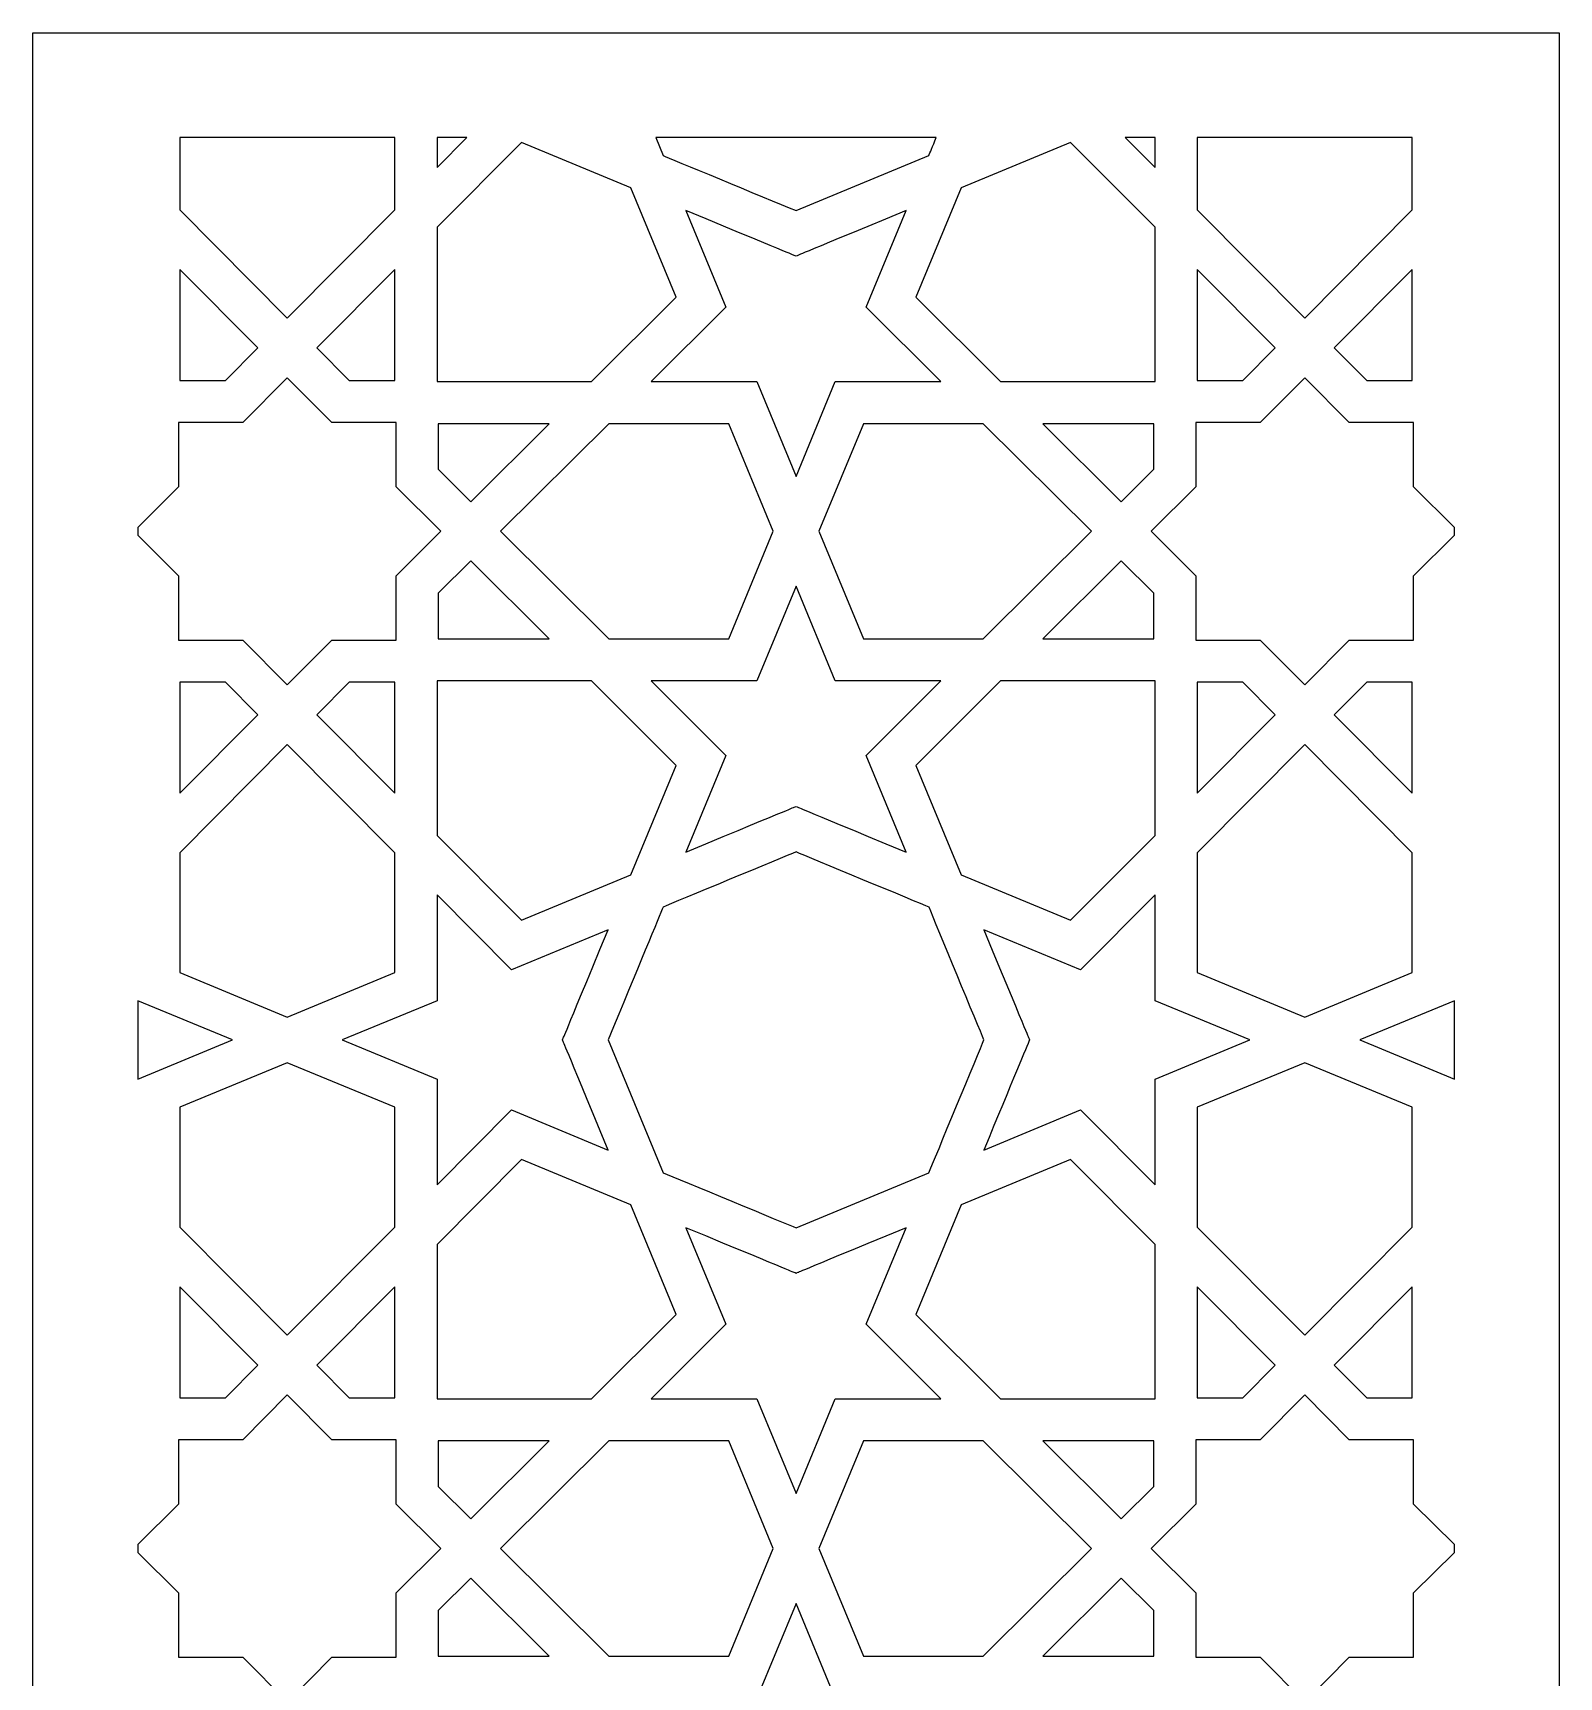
# Model space of a CAD drawing. Header units: millimetres. Extents: x -31 to 31, y -125 to 125.
# Drawn here: x -31.2 to 31.5, y 57.6 to 125.1 of the extents above; entities that cross this region are included whole.
import ezdxf

# ---------------------------------------------------------------- set-up
doc = ezdxf.new("R2010")
doc.units = ezdxf.units.MM
doc.header["$MEASUREMENT"] = 0
doc.layers.add('layer 1', color=7, linetype='Continuous')

msp = doc.modelspace()

# ---------------------------------------------------------------- linework, layer by layer
at = {"layer": 'layer 1', "color": 250}
for points, knots in [([(31.4678, -124.8834), (31.4678, -124.8834), (31.4678, 125.1165), (31.4678, 125.1165), (31.4678, 125.1165), (31.4678, 125.1165), (-31.2209, 125.1165), (-31.2209, 125.1165), (-31.2209, 125.1165), (-31.2209, 125.1165), (-31.2209, -124.8834), (-31.2209, -124.8834), (-31.2209, -124.8834), (-31.2209, -124.8834), (31.4678, -124.8834), (31.4678, -124.8834)], [0, 0, 0, 0, 0.2, 0.2, 0.2, 0.2, 0.4, 0.4, 0.4, 0.4, 0.6, 0.6, 0.6, 0.6, 1, 1, 1, 1]), ([(-16.3495, 117.845), (-16.3495, 117.845), (-20.7698, 113.4022), (-20.7698, 113.4022), (-20.7698, 113.4022), (-20.7698, 113.4022), (-25.1901, 117.845), (-25.1901, 117.845), (-25.1901, 117.845), (-25.1901, 117.845), (-25.1901, 120.8126), (-25.1901, 120.8126), (-25.1901, 120.8126), (-25.1901, 120.8126), (-16.3495, 120.8126), (-16.3495, 120.8126), (-16.3495, 120.8126), (-16.3495, 120.8126), (-16.3495, 117.845), (-16.3495, 117.845)], [0, 0, 0, 0, 0.1666667, 0.1666667, 0.1666667, 0.1666667, 0.3333333, 0.3333333, 0.3333333, 0.3333333, 0.5, 0.5, 0.5, 0.5, 0.6666667, 0.6666667, 0.6666667, 0.6666667, 1, 1, 1, 1]), ([(-14.6219, 119.58), (-14.6219, 119.58), (-14.6219, 120.8126), (-14.6219, 120.8126), (-14.6219, 120.8126), (-14.6219, 120.8126), (-13.3951, 120.8126), (-13.3951, 120.8126), (-13.3951, 120.8126), (-13.3951, 120.8126), (-14.6219, 119.58), (-14.6219, 119.58)], [0, 0, 0, 0, 0.25, 0.25, 0.25, 0.25, 0.5, 0.5, 0.5, 0.5, 1, 1, 1, 1]), ([(-14.6219, 110.7884), (-14.6219, 110.7884), (-14.6219, 117.1317), (-14.6219, 117.1317), (-14.6219, 117.1317), (-14.6219, 117.1317), (-11.1532, 120.6168), (-11.1532, 120.6168), (-11.1532, 120.6168), (-11.1532, 120.6168), (-6.658, 118.7524), (-6.658, 118.7524), (-6.658, 118.7524), (-6.658, 118.7524), (-4.7934, 114.2573), (-4.7934, 114.2573), (-4.7934, 114.2573), (-4.7934, 114.2573), (-8.2786, 110.7884), (-8.2786, 110.7884), (-8.2786, 110.7884), (-8.2786, 110.7884), (-14.6219, 110.7884), (-14.6219, 110.7884)], [0, 0, 0, 0, 0.1428571, 0.1428571, 0.1428571, 0.1428571, 0.2857143, 0.2857143, 0.2857143, 0.2857143, 0.4285714, 0.4285714, 0.4285714, 0.4285714, 0.5714286, 0.5714286, 0.5714286, 0.5714286, 0.7142857, 0.7142857, 0.7142857, 0.7142857, 1, 1, 1, 1]), ([(5.5795, 120.076), (5.5795, 120.076), (0.1242, 117.814), (0.1242, 117.814), (0.1242, 117.814), (-1.2182, 118.3703), (-5.0799, 119.9716), (-5.3335, 120.0767), (-5.3335, 120.0767), (-5.3335, 120.0767), (-5.6385, 120.8126), (-5.6385, 120.8126), (-5.6385, 120.8126), (-5.6385, 120.8126), (5.8861, 120.8126), (5.8861, 120.8126), (5.8861, 120.8126), (5.734, 120.4468), (5.6226, 120.1783), (5.5795, 120.076)], [0, 0, 0, 0, 0.1666667, 0.1666667, 0.1666667, 0.1666667, 0.3333333, 0.3333333, 0.3333333, 0.3333333, 0.5, 0.5, 0.5, 0.5, 0.6666667, 0.6666667, 0.6666667, 0.6666667, 1, 1, 1, 1]), ([(14.8703, 110.7884), (14.8703, 110.7884), (8.5266, 110.7884), (8.5266, 110.7884), (8.5266, 110.7884), (8.5266, 110.7884), (5.0415, 114.2573), (5.0415, 114.2573), (5.0415, 114.2573), (5.0415, 114.2573), (6.9063, 118.7524), (6.9063, 118.7524), (6.9063, 118.7524), (6.9063, 118.7524), (11.4014, 120.6168), (11.4014, 120.6168), (11.4014, 120.6168), (11.4014, 120.6168), (14.8703, 117.1317), (14.8703, 117.1317), (14.8703, 117.1317), (14.8703, 117.1317), (14.8703, 110.7884), (14.8703, 110.7884)], [0, 0, 0, 0, 0.1428571, 0.1428571, 0.1428571, 0.1428571, 0.2857143, 0.2857143, 0.2857143, 0.2857143, 0.4285714, 0.4285714, 0.4285714, 0.4285714, 0.5714286, 0.5714286, 0.5714286, 0.5714286, 0.7142857, 0.7142857, 0.7142857, 0.7142857, 1, 1, 1, 1]), ([(13.6433, 120.8126), (13.6433, 120.8126), (14.8703, 120.8126), (14.8703, 120.8126), (14.8703, 120.8126), (14.8703, 120.8126), (14.8703, 119.58), (14.8703, 119.58), (14.8703, 119.58), (14.8703, 119.58), (13.6433, 120.8126), (13.6433, 120.8126)], [0, 0, 0, 0, 0.25, 0.25, 0.25, 0.25, 0.5, 0.5, 0.5, 0.5, 1, 1, 1, 1]), ([(16.5975, 117.845), (16.5975, 117.845), (16.5975, 120.8126), (16.5975, 120.8126), (16.5975, 120.8126), (16.5975, 120.8126), (25.4384, 120.8126), (25.4384, 120.8126), (25.4384, 120.8126), (25.4384, 120.8126), (25.4384, 117.845), (25.4384, 117.845), (25.4384, 117.845), (25.4384, 117.845), (21.0181, 113.4022), (21.0181, 113.4022), (21.0181, 113.4022), (21.0181, 113.4022), (16.5975, 117.845), (16.5975, 117.845)], [0, 0, 0, 0, 0.1666667, 0.1666667, 0.1666667, 0.1666667, 0.3333333, 0.3333333, 0.3333333, 0.3333333, 0.5, 0.5, 0.5, 0.5, 0.6666667, 0.6666667, 0.6666667, 0.6666667, 1, 1, 1, 1]), ([(0.1242, 115.9432), (0.3868, 116.0533), (-0.2097, 115.8056), (4.6496, 117.82), (4.6496, 117.82), (4.6496, 117.82), (3.0031, 113.8498), (3.0031, 113.8498), (3.0031, 113.8498), (3.0031, 113.8498), (6.0787, 110.7884), (6.0787, 110.7884), (6.0787, 110.7884), (6.0787, 110.7884), (1.7349, 110.7884), (1.7349, 110.7884), (1.7349, 110.7884), (1.7349, 110.7884), (0.1242, 106.8987), (0.1242, 106.8987), (0.1242, 106.8987), (0.1242, 106.8987), (-1.4867, 110.7884), (-1.4867, 110.7884), (-1.4867, 110.7884), (-1.4867, 110.7884), (-5.8305, 110.7884), (-5.8305, 110.7884), (-5.8305, 110.7884), (-5.8305, 110.7884), (-2.755, 113.8498), (-2.755, 113.8498), (-2.755, 113.8498), (-2.755, 113.8498), (-4.4015, 117.8196), (-4.4015, 117.8196), (-4.4015, 117.8196), (0.3671, 115.8434), (-0.1291, 116.0494), (0.1242, 115.9432)], [0, 0, 0, 0, 0.0909091, 0.0909091, 0.0909091, 0.0909091, 0.1818182, 0.1818182, 0.1818182, 0.1818182, 0.2727273, 0.2727273, 0.2727273, 0.2727273, 0.3636364, 0.3636364, 0.3636364, 0.3636364, 0.4545455, 0.4545455, 0.4545455, 0.4545455, 0.5454545, 0.5454545, 0.5454545, 0.5454545, 0.6363636, 0.6363636, 0.6363636, 0.6363636, 0.7272727, 0.7272727, 0.7272727, 0.7272727, 0.8181818, 0.8181818, 0.8181818, 0.8181818, 1, 1, 1, 1]), ([(-25.1901, 110.8346), (-25.1901, 110.8346), (-25.1901, 115.395), (-25.1901, 115.395), (-25.1901, 115.395), (-25.1901, 115.395), (-21.9863, 112.1759), (-21.9863, 112.1759), (-21.9863, 112.1759), (-21.9863, 112.1759), (-23.316, 110.8346), (-23.316, 110.8346), (-23.316, 110.8346), (-23.316, 110.8346), (-25.1901, 110.8346), (-25.1901, 110.8346)], [0, 0, 0, 0, 0.2, 0.2, 0.2, 0.2, 0.4, 0.4, 0.4, 0.4, 0.6, 0.6, 0.6, 0.6, 1, 1, 1, 1]), ([(-16.3495, 115.395), (-16.3495, 115.395), (-16.3495, 110.8346), (-16.3495, 110.8346), (-16.3495, 110.8346), (-16.3495, 110.8346), (-18.2236, 110.8346), (-18.2236, 110.8346), (-18.2236, 110.8346), (-18.2236, 110.8346), (-19.5531, 112.1759), (-19.5531, 112.1759), (-19.5531, 112.1759), (-19.5531, 112.1759), (-16.3495, 115.395), (-16.3495, 115.395)], [0, 0, 0, 0, 0.2, 0.2, 0.2, 0.2, 0.4, 0.4, 0.4, 0.4, 0.6, 0.6, 0.6, 0.6, 1, 1, 1, 1]), ([(16.5975, 110.8346), (16.5975, 110.8346), (16.5975, 115.395), (16.5975, 115.395), (16.5975, 115.395), (16.5975, 115.395), (19.8014, 112.1759), (19.8014, 112.1759), (19.8014, 112.1759), (19.8014, 112.1759), (18.4718, 110.8346), (18.4718, 110.8346), (18.4718, 110.8346), (18.4718, 110.8346), (16.5975, 110.8346), (16.5975, 110.8346)], [0, 0, 0, 0, 0.2, 0.2, 0.2, 0.2, 0.4, 0.4, 0.4, 0.4, 0.6, 0.6, 0.6, 0.6, 1, 1, 1, 1]), ([(25.4384, 115.395), (25.4384, 115.395), (25.4384, 110.8346), (25.4384, 110.8346), (25.4384, 110.8346), (25.4384, 110.8346), (23.5641, 110.8346), (23.5641, 110.8346), (23.5641, 110.8346), (23.5641, 110.8346), (22.2345, 112.1759), (22.2345, 112.1759), (22.2345, 112.1759), (22.2345, 112.1759), (25.4384, 115.395), (25.4384, 115.395)], [0, 0, 0, 0, 0.2, 0.2, 0.2, 0.2, 0.4, 0.4, 0.4, 0.4, 0.6, 0.6, 0.6, 0.6, 1, 1, 1, 1]), ([(-20.7698, 110.9514), (-20.7698, 110.9514), (-18.944, 109.1074), (-18.944, 109.1074), (-18.944, 109.1074), (-18.944, 109.1074), (-16.3032, 109.1074), (-16.3032, 109.1074), (-16.3032, 109.1074), (-16.3032, 109.1074), (-16.3032, 106.4666), (-16.3032, 106.4666), (-16.3032, 106.4666), (-16.3032, 106.4666), (-14.4588, 104.6406), (-14.4588, 104.6406), (-14.4588, 104.6406), (-14.4588, 104.6406), (-16.3032, 102.815), (-16.3032, 102.815), (-16.3032, 102.815), (-16.3032, 102.815), (-16.3032, 100.1741), (-16.3032, 100.1741), (-16.3032, 100.1741), (-16.3032, 100.1741), (-18.944, 100.1741), (-18.944, 100.1741), (-18.944, 100.1741), (-18.944, 100.1741), (-20.7698, 98.3297), (-20.7698, 98.3297), (-20.7698, 98.3297), (-20.7698, 98.3297), (-22.5956, 100.1741), (-22.5956, 100.1741), (-22.5956, 100.1741), (-22.5956, 100.1741), (-25.2364, 100.1741), (-25.2364, 100.1741), (-25.2364, 100.1741), (-25.2364, 100.1741), (-25.2364, 102.815), (-25.2364, 102.815), (-25.2364, 102.815), (-25.2364, 102.815), (-26.9168, 104.4783), (-26.9168, 104.4783), (-26.9168, 104.4783), (-26.9168, 104.4783), (-26.9168, 104.8029), (-26.9168, 104.8029), (-26.9168, 104.8029), (-26.9168, 104.8029), (-25.2364, 106.4666), (-25.2364, 106.4666), (-25.2364, 106.4666), (-25.2364, 106.4666), (-25.2364, 109.1074), (-25.2364, 109.1074), (-25.2364, 109.1074), (-25.2364, 109.1074), (-22.5956, 109.1074), (-22.5956, 109.1074), (-22.5956, 109.1074), (-22.5956, 109.1074), (-20.7698, 110.9514), (-20.7698, 110.9514)], [0, 0, 0, 0, 0.0555556, 0.0555556, 0.0555556, 0.0555556, 0.1111111, 0.1111111, 0.1111111, 0.1111111, 0.1666667, 0.1666667, 0.1666667, 0.1666667, 0.2222222, 0.2222222, 0.2222222, 0.2222222, 0.2777778, 0.2777778, 0.2777778, 0.2777778, 0.3333333, 0.3333333, 0.3333333, 0.3333333, 0.3888889, 0.3888889, 0.3888889, 0.3888889, 0.4444444, 0.4444444, 0.4444444, 0.4444444, 0.5, 0.5, 0.5, 0.5, 0.5555556, 0.5555556, 0.5555556, 0.5555556, 0.6111111, 0.6111111, 0.6111111, 0.6111111, 0.6666667, 0.6666667, 0.6666667, 0.6666667, 0.7222222, 0.7222222, 0.7222222, 0.7222222, 0.7777778, 0.7777778, 0.7777778, 0.7777778, 0.8333333, 0.8333333, 0.8333333, 0.8333333, 0.8888889, 0.8888889, 0.8888889, 0.8888889, 1, 1, 1, 1]), ([(21.0181, 110.9514), (21.0181, 110.9514), (22.8438, 109.1074), (22.8438, 109.1074), (22.8438, 109.1074), (22.8438, 109.1074), (25.4847, 109.1074), (25.4847, 109.1074), (25.4847, 109.1074), (25.4847, 109.1074), (25.4847, 106.4666), (25.4847, 106.4666), (25.4847, 106.4666), (25.4847, 106.4666), (27.1649, 104.8029), (27.1649, 104.8029), (27.1649, 104.8029), (27.1649, 104.8029), (27.1649, 104.4783), (27.1649, 104.4783), (27.1649, 104.4783), (27.1649, 104.4783), (25.4847, 102.815), (25.4847, 102.815), (25.4847, 102.815), (25.4847, 102.815), (25.4847, 100.1741), (25.4847, 100.1741), (25.4847, 100.1741), (25.4847, 100.1741), (22.8438, 100.1741), (22.8438, 100.1741), (22.8438, 100.1741), (22.8438, 100.1741), (21.0181, 98.3297), (21.0181, 98.3297), (21.0181, 98.3297), (21.0181, 98.3297), (19.1922, 100.1741), (19.1922, 100.1741), (19.1922, 100.1741), (19.1922, 100.1741), (16.5513, 100.1741), (16.5513, 100.1741), (16.5513, 100.1741), (16.5513, 100.1741), (16.5513, 102.815), (16.5513, 102.815), (16.5513, 102.815), (16.5513, 102.815), (14.7069, 104.6406), (14.7069, 104.6406), (14.7069, 104.6406), (14.7069, 104.6406), (16.5513, 106.4666), (16.5513, 106.4666), (16.5513, 106.4666), (16.5513, 106.4666), (16.5513, 109.1074), (16.5513, 109.1074), (16.5513, 109.1074), (16.5513, 109.1074), (19.1922, 109.1074), (19.1922, 109.1074), (19.1922, 109.1074), (19.1922, 109.1074), (21.0181, 110.9514), (21.0181, 110.9514)], [0, 0, 0, 0, 0.0555556, 0.0555556, 0.0555556, 0.0555556, 0.1111111, 0.1111111, 0.1111111, 0.1111111, 0.1666667, 0.1666667, 0.1666667, 0.1666667, 0.2222222, 0.2222222, 0.2222222, 0.2222222, 0.2777778, 0.2777778, 0.2777778, 0.2777778, 0.3333333, 0.3333333, 0.3333333, 0.3333333, 0.3888889, 0.3888889, 0.3888889, 0.3888889, 0.4444444, 0.4444444, 0.4444444, 0.4444444, 0.5, 0.5, 0.5, 0.5, 0.5555556, 0.5555556, 0.5555556, 0.5555556, 0.6111111, 0.6111111, 0.6111111, 0.6111111, 0.6666667, 0.6666667, 0.6666667, 0.6666667, 0.7222222, 0.7222222, 0.7222222, 0.7222222, 0.7777778, 0.7777778, 0.7777778, 0.7777778, 0.8333333, 0.8333333, 0.8333333, 0.8333333, 0.8888889, 0.8888889, 0.8888889, 0.8888889, 1, 1, 1, 1]), ([(-10.0156, 109.0609), (-10.0156, 109.0609), (-13.2345, 105.8573), (-13.2345, 105.8573), (-13.2345, 105.8573), (-13.2345, 105.8573), (-14.5757, 107.1869), (-14.5757, 107.1869), (-14.5757, 107.1869), (-14.5757, 107.1869), (-14.5757, 109.0609), (-14.5757, 109.0609), (-14.5757, 109.0609), (-14.5757, 109.0609), (-10.0156, 109.0609), (-10.0156, 109.0609)], [0, 0, 0, 0, 0.2, 0.2, 0.2, 0.2, 0.4, 0.4, 0.4, 0.4, 0.6, 0.6, 0.6, 0.6, 1, 1, 1, 1]), ([(-2.6414, 100.2203), (-2.6414, 100.2203), (-7.5653, 100.2203), (-7.5653, 100.2203), (-7.5653, 100.2203), (-7.5653, 100.2203), (-12.0083, 104.6406), (-12.0083, 104.6406), (-12.0083, 104.6406), (-12.0083, 104.6406), (-7.5653, 109.0609), (-7.5653, 109.0609), (-7.5653, 109.0609), (-7.5653, 109.0609), (-2.6414, 109.0609), (-2.6414, 109.0609), (-2.6414, 109.0609), (-2.6414, 109.0609), (-0.8111, 104.6406), (-0.8111, 104.6406), (-0.8111, 104.6406), (-0.8111, 104.6406), (-2.6414, 100.2203), (-2.6414, 100.2203)], [0, 0, 0, 0, 0.1428571, 0.1428571, 0.1428571, 0.1428571, 0.2857143, 0.2857143, 0.2857143, 0.2857143, 0.4285714, 0.4285714, 0.4285714, 0.4285714, 0.5714286, 0.5714286, 0.5714286, 0.5714286, 0.7142857, 0.7142857, 0.7142857, 0.7142857, 1, 1, 1, 1]), ([(7.8137, 100.2203), (7.8137, 100.2203), (2.8896, 100.2203), (2.8896, 100.2203), (2.8896, 100.2203), (2.8896, 100.2203), (1.0591, 104.6406), (1.0591, 104.6406), (1.0591, 104.6406), (1.0591, 104.6406), (2.8896, 109.0609), (2.8896, 109.0609), (2.8896, 109.0609), (2.8896, 109.0609), (7.8137, 109.0609), (7.8137, 109.0609), (7.8137, 109.0609), (7.8137, 109.0609), (12.2565, 104.6406), (12.2565, 104.6406), (12.2565, 104.6406), (12.2565, 104.6406), (7.8137, 100.2203), (7.8137, 100.2203)], [0, 0, 0, 0, 0.1428571, 0.1428571, 0.1428571, 0.1428571, 0.2857143, 0.2857143, 0.2857143, 0.2857143, 0.4285714, 0.4285714, 0.4285714, 0.4285714, 0.5714286, 0.5714286, 0.5714286, 0.5714286, 0.7142857, 0.7142857, 0.7142857, 0.7142857, 1, 1, 1, 1]), ([(14.8237, 109.0609), (14.8237, 109.0609), (14.8237, 107.1869), (14.8237, 107.1869), (14.8237, 107.1869), (14.8237, 107.1869), (13.4828, 105.8573), (13.4828, 105.8573), (13.4828, 105.8573), (13.4828, 105.8573), (10.2637, 109.0609), (10.2637, 109.0609), (10.2637, 109.0609), (10.2637, 109.0609), (14.8237, 109.0609), (14.8237, 109.0609)], [0, 0, 0, 0, 0.2, 0.2, 0.2, 0.2, 0.4, 0.4, 0.4, 0.4, 0.6, 0.6, 0.6, 0.6, 1, 1, 1, 1]), ([(-14.5757, 100.2203), (-14.5757, 100.2203), (-14.5757, 102.0942), (-14.5757, 102.0942), (-14.5757, 102.0942), (-14.5757, 102.0942), (-13.2345, 103.4238), (-13.2345, 103.4238), (-13.2345, 103.4238), (-13.2345, 103.4238), (-10.0156, 100.2203), (-10.0156, 100.2203), (-10.0156, 100.2203), (-10.0156, 100.2203), (-14.5757, 100.2203), (-14.5757, 100.2203)], [0, 0, 0, 0, 0.2, 0.2, 0.2, 0.2, 0.4, 0.4, 0.4, 0.4, 0.6, 0.6, 0.6, 0.6, 1, 1, 1, 1]), ([(10.2637, 100.2203), (10.2637, 100.2203), (13.4828, 103.4238), (13.4828, 103.4238), (13.4828, 103.4238), (13.4828, 103.4238), (14.8237, 102.0942), (14.8237, 102.0942), (14.8237, 102.0942), (14.8237, 102.0942), (14.8237, 100.2203), (14.8237, 100.2203), (14.8237, 100.2203), (14.8237, 100.2203), (10.2637, 100.2203), (10.2637, 100.2203)], [0, 0, 0, 0, 0.2, 0.2, 0.2, 0.2, 0.4, 0.4, 0.4, 0.4, 0.6, 0.6, 0.6, 0.6, 1, 1, 1, 1]), ([(0.1242, 93.3379), (-0.1291, 93.2317), (0.3077, 93.4134), (-4.4015, 91.4615), (-4.4015, 91.4615), (-4.4015, 91.4615), (-2.755, 95.4313), (-2.755, 95.4313), (-2.755, 95.4313), (-2.755, 95.4313), (-5.8305, 98.4931), (-5.8305, 98.4931), (-5.8305, 98.4931), (-5.8305, 98.4931), (-1.4867, 98.4931), (-1.4867, 98.4931), (-1.4867, 98.4931), (-1.4867, 98.4931), (0.1242, 102.3828), (0.1242, 102.3828), (0.1242, 102.3828), (0.1242, 102.3828), (1.7349, 98.4931), (1.7349, 98.4931), (1.7349, 98.4931), (1.7349, 98.4931), (6.0787, 98.4931), (6.0787, 98.4931), (6.0787, 98.4931), (6.0787, 98.4931), (3.0031, 95.4313), (3.0031, 95.4313), (3.0031, 95.4313), (3.0031, 95.4313), (4.6496, 91.4615), (4.6496, 91.4615), (4.6496, 91.4615), (-0.1307, 93.4427), (0.3927, 93.2254), (0.1242, 93.3379)], [0, 0, 0, 0, 0.0909091, 0.0909091, 0.0909091, 0.0909091, 0.1818182, 0.1818182, 0.1818182, 0.1818182, 0.2727273, 0.2727273, 0.2727273, 0.2727273, 0.3636364, 0.3636364, 0.3636364, 0.3636364, 0.4545455, 0.4545455, 0.4545455, 0.4545455, 0.5454545, 0.5454545, 0.5454545, 0.5454545, 0.6363636, 0.6363636, 0.6363636, 0.6363636, 0.7272727, 0.7272727, 0.7272727, 0.7272727, 0.8181818, 0.8181818, 0.8181818, 0.8181818, 1, 1, 1, 1]), ([(-25.1901, 93.8865), (-25.1901, 93.8865), (-25.1901, 98.4465), (-25.1901, 98.4465), (-25.1901, 98.4465), (-25.1901, 98.4465), (-23.316, 98.4465), (-23.316, 98.4465), (-23.316, 98.4465), (-23.316, 98.4465), (-21.9863, 97.1052), (-21.9863, 97.1052), (-21.9863, 97.1052), (-21.9863, 97.1052), (-25.1901, 93.8865), (-25.1901, 93.8865)], [0, 0, 0, 0, 0.2, 0.2, 0.2, 0.2, 0.4, 0.4, 0.4, 0.4, 0.6, 0.6, 0.6, 0.6, 1, 1, 1, 1]), ([(-16.3495, 98.4465), (-16.3495, 98.4465), (-16.3495, 93.8865), (-16.3495, 93.8865), (-16.3495, 93.8865), (-16.3495, 93.8865), (-19.5531, 97.1052), (-19.5531, 97.1052), (-19.5531, 97.1052), (-19.5531, 97.1052), (-18.2235, 98.4465), (-18.2235, 98.4465), (-18.2235, 98.4465), (-18.2235, 98.4465), (-16.3495, 98.4465), (-16.3495, 98.4465)], [0, 0, 0, 0, 0.2, 0.2, 0.2, 0.2, 0.4, 0.4, 0.4, 0.4, 0.6, 0.6, 0.6, 0.6, 1, 1, 1, 1]), ([(-6.6594, 90.5281), (-6.6594, 90.5281), (-11.1532, 88.6643), (-11.1532, 88.6643), (-11.1532, 88.6643), (-11.1532, 88.6643), (-14.6219, 92.1494), (-14.6219, 92.1494), (-14.6219, 92.1494), (-14.6219, 92.1494), (-14.6219, 98.4931), (-14.6219, 98.4931), (-14.6219, 98.4931), (-14.6219, 98.4931), (-8.2786, 98.4931), (-8.2786, 98.4931), (-8.2786, 98.4931), (-8.2786, 98.4931), (-4.7934, 95.0242), (-4.7934, 95.0242), (-4.7934, 95.0242), (-4.7934, 95.0242), (-6.6594, 90.5281), (-6.6594, 90.5281)], [0, 0, 0, 0, 0.1428571, 0.1428571, 0.1428571, 0.1428571, 0.2857143, 0.2857143, 0.2857143, 0.2857143, 0.4285714, 0.4285714, 0.4285714, 0.4285714, 0.5714286, 0.5714286, 0.5714286, 0.5714286, 0.7142857, 0.7142857, 0.7142857, 0.7142857, 1, 1, 1, 1]), ([(14.8703, 92.1494), (14.8703, 92.1494), (11.4014, 88.6643), (11.4014, 88.6643), (11.4014, 88.6643), (11.4014, 88.6643), (6.9053, 90.5288), (6.9053, 90.5288), (6.9053, 90.5288), (6.9053, 90.5288), (5.0415, 95.0242), (5.0415, 95.0242), (5.0415, 95.0242), (5.0415, 95.0242), (8.5266, 98.4931), (8.5266, 98.4931), (8.5266, 98.4931), (8.5266, 98.4931), (14.8703, 98.4931), (14.8703, 98.4931), (14.8703, 98.4931), (14.8703, 98.4931), (14.8703, 92.1494), (14.8703, 92.1494)], [0, 0, 0, 0, 0.1428571, 0.1428571, 0.1428571, 0.1428571, 0.2857143, 0.2857143, 0.2857143, 0.2857143, 0.4285714, 0.4285714, 0.4285714, 0.4285714, 0.5714286, 0.5714286, 0.5714286, 0.5714286, 0.7142857, 0.7142857, 0.7142857, 0.7142857, 1, 1, 1, 1]), ([(16.5975, 93.8865), (16.5975, 93.8865), (16.5975, 98.4465), (16.5975, 98.4465), (16.5975, 98.4465), (16.5975, 98.4465), (18.4718, 98.4465), (18.4718, 98.4465), (18.4718, 98.4465), (18.4718, 98.4465), (19.8014, 97.1052), (19.8014, 97.1052), (19.8014, 97.1052), (19.8014, 97.1052), (16.5975, 93.8865), (16.5975, 93.8865)], [0, 0, 0, 0, 0.2, 0.2, 0.2, 0.2, 0.4, 0.4, 0.4, 0.4, 0.6, 0.6, 0.6, 0.6, 1, 1, 1, 1]), ([(25.4384, 98.4465), (25.4384, 98.4465), (25.4384, 93.8865), (25.4384, 93.8865), (25.4384, 93.8865), (25.4384, 93.8865), (22.2345, 97.1052), (22.2345, 97.1052), (22.2345, 97.1052), (22.2345, 97.1052), (23.5641, 98.4465), (23.5641, 98.4465), (23.5641, 98.4465), (23.5641, 98.4465), (25.4384, 98.4465), (25.4384, 98.4465)], [0, 0, 0, 0, 0.2, 0.2, 0.2, 0.2, 0.4, 0.4, 0.4, 0.4, 0.6, 0.6, 0.6, 0.6, 1, 1, 1, 1]), ([(-25.1901, 91.4361), (-25.1901, 91.4361), (-20.7698, 95.8793), (-20.7698, 95.8793), (-20.7698, 95.8793), (-20.7698, 95.8793), (-16.3495, 91.4361), (-16.3495, 91.4361), (-16.3495, 91.4361), (-16.3495, 91.4361), (-16.3495, 86.5124), (-16.3495, 86.5124), (-16.3495, 86.5124), (-16.3495, 86.5124), (-20.7698, 84.6818), (-20.7698, 84.6818), (-20.7698, 84.6818), (-20.7698, 84.6818), (-25.1901, 86.5124), (-25.1901, 86.5124), (-25.1901, 86.5124), (-25.1901, 86.5124), (-25.1901, 91.4361), (-25.1901, 91.4361)], [0, 0, 0, 0, 0.1428571, 0.1428571, 0.1428571, 0.1428571, 0.2857143, 0.2857143, 0.2857143, 0.2857143, 0.4285714, 0.4285714, 0.4285714, 0.4285714, 0.5714286, 0.5714286, 0.5714286, 0.5714286, 0.7142857, 0.7142857, 0.7142857, 0.7142857, 1, 1, 1, 1]), ([(25.4384, 91.4361), (25.4384, 91.4361), (25.4384, 86.5124), (25.4384, 86.5124), (25.4384, 86.5124), (25.4384, 86.5124), (21.0181, 84.6818), (21.0181, 84.6818), (21.0181, 84.6818), (21.0181, 84.6818), (16.5975, 86.5124), (16.5975, 86.5124), (16.5975, 86.5124), (16.5975, 86.5124), (16.5975, 91.4361), (16.5975, 91.4361), (16.5975, 91.4361), (16.5975, 91.4361), (21.0181, 95.8793), (21.0181, 95.8793), (21.0181, 95.8793), (21.0181, 95.8793), (25.4384, 91.4361), (25.4384, 91.4361)], [0, 0, 0, 0, 0.1428571, 0.1428571, 0.1428571, 0.1428571, 0.2857143, 0.2857143, 0.2857143, 0.2857143, 0.4285714, 0.4285714, 0.4285714, 0.4285714, 0.5714286, 0.5714286, 0.5714286, 0.5714286, 0.7142857, 0.7142857, 0.7142857, 0.7142857, 1, 1, 1, 1]), ([(0.1242, 91.4675), (0.642, 91.2527), (5.1202, 89.3967), (5.5894, 89.2009), (5.5894, 89.2009), (5.8656, 88.4943), (7.6288, 84.2613), (7.8444, 83.7463), (7.8444, 83.7463), (7.6468, 83.27), (5.7965, 78.8049), (5.5795, 78.2881), (5.5795, 78.2881), (5.5795, 78.2881), (0.1242, 76.0261), (0.1242, 76.0261), (0.1242, 76.0261), (-0.2818, 76.1947), (-4.6961, 78.0246), (-5.3336, 78.2895), (-5.3336, 78.2895), (-5.3336, 78.2895), (-7.5965, 83.7466), (-7.5965, 83.7466), (-7.5965, 83.7466), (-6.3908, 86.6556), (-5.4766, 88.8541), (-5.3391, 89.202), (-5.3391, 89.202), (-4.8583, 89.4023), (-0.3932, 91.253), (0.1242, 91.4675)], [0, 0, 0, 0, 0.1111111, 0.1111111, 0.1111111, 0.1111111, 0.2222222, 0.2222222, 0.2222222, 0.2222222, 0.3333333, 0.3333333, 0.3333333, 0.3333333, 0.4444444, 0.4444444, 0.4444444, 0.4444444, 0.5555556, 0.5555556, 0.5555556, 0.5555556, 0.6666667, 0.6666667, 0.6666667, 0.6666667, 0.7777778, 0.7777778, 0.7777778, 0.7777778, 1, 1, 1, 1]), ([(-9.467, 83.7466), (-9.3781, 83.5349), (-9.464, 83.741), (-7.5905, 79.2212), (-7.5905, 79.2212), (-7.5905, 79.2212), (-11.5605, 80.8676), (-11.5605, 80.8676), (-11.5605, 80.8676), (-11.5605, 80.8676), (-14.6219, 77.7921), (-14.6219, 77.7921), (-14.6219, 77.7921), (-14.6219, 77.7921), (-14.6219, 82.1358), (-14.6219, 82.1358), (-14.6219, 82.1358), (-14.6219, 82.1358), (-18.5119, 83.7466), (-18.5119, 83.7466), (-18.5119, 83.7466), (-18.5119, 83.7466), (-14.6219, 85.3574), (-14.6219, 85.3574), (-14.6219, 85.3574), (-14.6219, 85.3574), (-14.6219, 89.7011), (-14.6219, 89.7011), (-14.6219, 89.7011), (-14.6219, 89.7011), (-11.5605, 86.6256), (-11.5605, 86.6256), (-11.5605, 86.6256), (-11.5605, 86.6256), (-7.5905, 88.2724), (-7.5905, 88.2724), (-7.5905, 88.2724), (-9.5173, 83.6235), (-9.3614, 83.9981), (-9.467, 83.7466)], [0, 0, 0, 0, 0.0909091, 0.0909091, 0.0909091, 0.0909091, 0.1818182, 0.1818182, 0.1818182, 0.1818182, 0.2727273, 0.2727273, 0.2727273, 0.2727273, 0.3636364, 0.3636364, 0.3636364, 0.3636364, 0.4545455, 0.4545455, 0.4545455, 0.4545455, 0.5454545, 0.5454545, 0.5454545, 0.5454545, 0.6363636, 0.6363636, 0.6363636, 0.6363636, 0.7272727, 0.7272727, 0.7272727, 0.7272727, 0.8181818, 0.8181818, 0.8181818, 0.8181818, 1, 1, 1, 1]), ([(18.76, 83.7466), (18.76, 83.7466), (14.8703, 82.1358), (14.8703, 82.1358), (14.8703, 82.1358), (14.8703, 82.1358), (14.8703, 77.7921), (14.8703, 77.7921), (14.8703, 77.7921), (14.8703, 77.7921), (11.8089, 80.8676), (11.8089, 80.8676), (11.8089, 80.8676), (11.8089, 80.8676), (7.8387, 79.2212), (7.8387, 79.2212), (7.8387, 79.2212), (9.0233, 82.079), (9.6107, 83.4972), (9.7151, 83.7466), (9.7151, 83.7466), (9.6089, 83.9999), (9.8312, 83.4647), (7.8387, 88.2724), (7.8387, 88.2724), (7.8387, 88.2724), (11.8089, 86.6256), (11.8089, 86.6256), (11.8089, 86.6256), (11.8089, 86.6256), (14.8703, 89.7011), (14.8703, 89.7011), (14.8703, 89.7011), (14.8703, 89.7011), (14.8703, 85.3574), (14.8703, 85.3574), (14.8703, 85.3574), (14.8703, 85.3574), (18.76, 83.7466), (18.76, 83.7466)], [0, 0, 0, 0, 0.0909091, 0.0909091, 0.0909091, 0.0909091, 0.1818182, 0.1818182, 0.1818182, 0.1818182, 0.2727273, 0.2727273, 0.2727273, 0.2727273, 0.3636364, 0.3636364, 0.3636364, 0.3636364, 0.4545455, 0.4545455, 0.4545455, 0.4545455, 0.5454545, 0.5454545, 0.5454545, 0.5454545, 0.6363636, 0.6363636, 0.6363636, 0.6363636, 0.7272727, 0.7272727, 0.7272727, 0.7272727, 0.8181818, 0.8181818, 0.8181818, 0.8181818, 1, 1, 1, 1]), ([(-26.9168, 82.1362), (-26.9168, 82.1362), (-26.9168, 85.3574), (-26.9168, 85.3574), (-26.9168, 85.3574), (-26.9168, 85.3574), (-23.0277, 83.7466), (-23.0277, 83.7466), (-23.0277, 83.7466), (-23.0277, 83.7466), (-26.9168, 82.1362), (-26.9168, 82.1362)], [0, 0, 0, 0, 0.25, 0.25, 0.25, 0.25, 0.5, 0.5, 0.5, 0.5, 1, 1, 1, 1]), ([(27.1649, 85.3574), (27.1649, 85.3574), (27.1649, 82.1362), (27.1649, 82.1362), (27.1649, 82.1362), (27.1649, 82.1362), (23.2759, 83.7466), (23.2759, 83.7466), (23.2759, 83.7466), (23.2759, 83.7466), (27.1649, 85.3574), (27.1649, 85.3574)], [0, 0, 0, 0, 0.25, 0.25, 0.25, 0.25, 0.5, 0.5, 0.5, 0.5, 1, 1, 1, 1]), ([(-16.3495, 76.0571), (-16.3495, 76.0571), (-20.7698, 71.6146), (-20.7698, 71.6146), (-20.7698, 71.6146), (-20.7698, 71.6146), (-25.1901, 76.0571), (-25.1901, 76.0571), (-25.1901, 76.0571), (-25.1901, 76.0571), (-25.1901, 80.9812), (-25.1901, 80.9812), (-25.1901, 80.9812), (-25.1901, 80.9812), (-20.7698, 82.8114), (-20.7698, 82.8114), (-20.7698, 82.8114), (-20.7698, 82.8114), (-16.3495, 80.9812), (-16.3495, 80.9812), (-16.3495, 80.9812), (-16.3495, 80.9812), (-16.3495, 76.0571), (-16.3495, 76.0571)], [0, 0, 0, 0, 0.1428571, 0.1428571, 0.1428571, 0.1428571, 0.2857143, 0.2857143, 0.2857143, 0.2857143, 0.4285714, 0.4285714, 0.4285714, 0.4285714, 0.5714286, 0.5714286, 0.5714286, 0.5714286, 0.7142857, 0.7142857, 0.7142857, 0.7142857, 1, 1, 1, 1]), ([(25.4384, 76.0571), (25.4384, 76.0571), (21.0181, 71.6146), (21.0181, 71.6146), (21.0181, 71.6146), (21.0181, 71.6146), (16.5975, 76.0571), (16.5975, 76.0571), (16.5975, 76.0571), (16.5975, 76.0571), (16.5975, 80.9812), (16.5975, 80.9812), (16.5975, 80.9812), (16.5975, 80.9812), (21.0181, 82.8114), (21.0181, 82.8114), (21.0181, 82.8114), (21.0181, 82.8114), (25.4384, 80.9812), (25.4384, 80.9812), (25.4384, 80.9812), (25.4384, 80.9812), (25.4384, 76.0571), (25.4384, 76.0571)], [0, 0, 0, 0, 0.1428571, 0.1428571, 0.1428571, 0.1428571, 0.2857143, 0.2857143, 0.2857143, 0.2857143, 0.4285714, 0.4285714, 0.4285714, 0.4285714, 0.5714286, 0.5714286, 0.5714286, 0.5714286, 0.7142857, 0.7142857, 0.7142857, 0.7142857, 1, 1, 1, 1]), ([(-6.658, 76.9648), (-6.658, 76.9648), (-4.7934, 72.4694), (-4.7934, 72.4694), (-4.7934, 72.4694), (-4.7934, 72.4694), (-8.2786, 69.0005), (-8.2786, 69.0005), (-8.2786, 69.0005), (-8.2786, 69.0005), (-14.6219, 69.0005), (-14.6219, 69.0005), (-14.6219, 69.0005), (-14.6219, 69.0005), (-14.6219, 75.3441), (-14.6219, 75.3441), (-14.6219, 75.3441), (-14.6219, 75.3441), (-11.1532, 78.8292), (-11.1532, 78.8292), (-11.1532, 78.8292), (-11.1532, 78.8292), (-6.658, 76.9648), (-6.658, 76.9648)], [0, 0, 0, 0, 0.1428571, 0.1428571, 0.1428571, 0.1428571, 0.2857143, 0.2857143, 0.2857143, 0.2857143, 0.4285714, 0.4285714, 0.4285714, 0.4285714, 0.5714286, 0.5714286, 0.5714286, 0.5714286, 0.7142857, 0.7142857, 0.7142857, 0.7142857, 1, 1, 1, 1]), ([(6.9063, 76.9648), (6.9063, 76.9648), (11.4014, 78.8292), (11.4014, 78.8292), (11.4014, 78.8292), (11.4014, 78.8292), (14.8703, 75.3441), (14.8703, 75.3441), (14.8703, 75.3441), (14.8703, 75.3441), (14.8703, 69.0005), (14.8703, 69.0005), (14.8703, 69.0005), (14.8703, 69.0005), (8.5266, 69.0005), (8.5266, 69.0005), (8.5266, 69.0005), (8.5266, 69.0005), (5.0415, 72.4694), (5.0415, 72.4694), (5.0415, 72.4694), (5.0415, 72.4694), (6.9063, 76.9648), (6.9063, 76.9648)], [0, 0, 0, 0, 0.1428571, 0.1428571, 0.1428571, 0.1428571, 0.2857143, 0.2857143, 0.2857143, 0.2857143, 0.4285714, 0.4285714, 0.4285714, 0.4285714, 0.5714286, 0.5714286, 0.5714286, 0.5714286, 0.7142857, 0.7142857, 0.7142857, 0.7142857, 1, 1, 1, 1]), ([(0.1242, 74.1553), (0.3773, 74.2618), (-0.1734, 74.0329), (4.6496, 76.0321), (4.6496, 76.0321), (4.6496, 76.0321), (3.0031, 72.0619), (3.0031, 72.0619), (3.0031, 72.0619), (3.0031, 72.0619), (6.0787, 69.0005), (6.0787, 69.0005), (6.0787, 69.0005), (6.0787, 69.0005), (1.7349, 69.0005), (1.7349, 69.0005), (1.7349, 69.0005), (1.7349, 69.0005), (0.1242, 65.1108), (0.1242, 65.1108), (0.1242, 65.1108), (0.1242, 65.1108), (-1.4867, 69.0005), (-1.4867, 69.0005), (-1.4867, 69.0005), (-1.4867, 69.0005), (-5.8305, 69.0005), (-5.8305, 69.0005), (-5.8305, 69.0005), (-5.8305, 69.0005), (-2.755, 72.0619), (-2.755, 72.0619), (-2.755, 72.0619), (-2.755, 72.0619), (-4.4015, 76.0321), (-4.4015, 76.0321), (-4.4015, 76.0321), (0.2599, 74.0999), (-0.1291, 74.2618), (0.1242, 74.1553)], [0, 0, 0, 0, 0.0909091, 0.0909091, 0.0909091, 0.0909091, 0.1818182, 0.1818182, 0.1818182, 0.1818182, 0.2727273, 0.2727273, 0.2727273, 0.2727273, 0.3636364, 0.3636364, 0.3636364, 0.3636364, 0.4545455, 0.4545455, 0.4545455, 0.4545455, 0.5454545, 0.5454545, 0.5454545, 0.5454545, 0.6363636, 0.6363636, 0.6363636, 0.6363636, 0.7272727, 0.7272727, 0.7272727, 0.7272727, 0.8181818, 0.8181818, 0.8181818, 0.8181818, 1, 1, 1, 1]), ([(-25.1901, 69.0471), (-25.1901, 69.0471), (-25.1901, 73.6071), (-25.1901, 73.6071), (-25.1901, 73.6071), (-25.1901, 73.6071), (-21.9863, 70.388), (-21.9863, 70.388), (-21.9863, 70.388), (-21.9863, 70.388), (-23.316, 69.0471), (-23.316, 69.0471), (-23.316, 69.0471), (-23.316, 69.0471), (-25.1901, 69.0471), (-25.1901, 69.0471)], [0, 0, 0, 0, 0.2, 0.2, 0.2, 0.2, 0.4, 0.4, 0.4, 0.4, 0.6, 0.6, 0.6, 0.6, 1, 1, 1, 1]), ([(-16.3495, 73.6071), (-16.3495, 73.6071), (-16.3495, 69.0471), (-16.3495, 69.0471), (-16.3495, 69.0471), (-16.3495, 69.0471), (-18.2236, 69.0471), (-18.2236, 69.0471), (-18.2236, 69.0471), (-18.2236, 69.0471), (-19.5531, 70.388), (-19.5531, 70.388), (-19.5531, 70.388), (-19.5531, 70.388), (-16.3495, 73.6071), (-16.3495, 73.6071)], [0, 0, 0, 0, 0.2, 0.2, 0.2, 0.2, 0.4, 0.4, 0.4, 0.4, 0.6, 0.6, 0.6, 0.6, 1, 1, 1, 1]), ([(16.5975, 69.0471), (16.5975, 69.0471), (16.5975, 73.6071), (16.5975, 73.6071), (16.5975, 73.6071), (16.5975, 73.6071), (19.8014, 70.388), (19.8014, 70.388), (19.8014, 70.388), (19.8014, 70.388), (18.4718, 69.0471), (18.4718, 69.0471), (18.4718, 69.0471), (18.4718, 69.0471), (16.5975, 69.0471), (16.5975, 69.0471)], [0, 0, 0, 0, 0.2, 0.2, 0.2, 0.2, 0.4, 0.4, 0.4, 0.4, 0.6, 0.6, 0.6, 0.6, 1, 1, 1, 1]), ([(25.4384, 73.6071), (25.4384, 73.6071), (25.4384, 69.0471), (25.4384, 69.0471), (25.4384, 69.0471), (25.4384, 69.0471), (23.5641, 69.0471), (23.5641, 69.0471), (23.5641, 69.0471), (23.5641, 69.0471), (22.2345, 70.388), (22.2345, 70.388), (22.2345, 70.388), (22.2345, 70.388), (25.4384, 73.6071), (25.4384, 73.6071)], [0, 0, 0, 0, 0.2, 0.2, 0.2, 0.2, 0.4, 0.4, 0.4, 0.4, 0.6, 0.6, 0.6, 0.6, 1, 1, 1, 1]), ([(-25.2364, 64.6786), (-25.2364, 64.6786), (-25.2364, 67.3195), (-25.2364, 67.3195), (-25.2364, 67.3195), (-25.2364, 67.3195), (-22.5956, 67.3195), (-22.5956, 67.3195), (-22.5956, 67.3195), (-22.5956, 67.3195), (-20.7698, 69.1638), (-20.7698, 69.1638), (-20.7698, 69.1638), (-20.7698, 69.1638), (-18.944, 67.3195), (-18.944, 67.3195), (-18.944, 67.3195), (-18.944, 67.3195), (-16.3032, 67.3195), (-16.3032, 67.3195), (-16.3032, 67.3195), (-16.3032, 67.3195), (-16.3032, 64.6786), (-16.3032, 64.6786), (-16.3032, 64.6786), (-16.3032, 64.6786), (-14.4588, 62.853), (-14.4588, 62.853), (-14.4588, 62.853), (-14.4588, 62.853), (-16.3032, 61.027), (-16.3032, 61.027), (-16.3032, 61.027), (-16.3032, 61.027), (-16.3032, 58.3861), (-16.3032, 58.3861), (-16.3032, 58.3861), (-16.3032, 58.3861), (-18.944, 58.3861), (-18.944, 58.3861), (-18.944, 58.3861), (-18.944, 58.3861), (-20.7687, 56.5429), (-20.7687, 56.5429), (-20.7687, 56.5429), (-20.7687, 56.5429), (-20.7741, 56.5478), (-20.7741, 56.5478), (-20.7741, 56.5478), (-20.7741, 56.5478), (-20.7749, 56.5471), (-20.7749, 56.5471), (-20.7749, 56.5471), (-20.7749, 56.5471), (-22.5956, 58.3861), (-22.5956, 58.3861), (-22.5956, 58.3861), (-22.5956, 58.3861), (-25.2364, 58.3861), (-25.2364, 58.3861), (-25.2364, 58.3861), (-25.2364, 58.3861), (-25.2364, 61.027), (-25.2364, 61.027), (-25.2364, 61.027), (-25.2364, 61.027), (-26.9168, 62.6907), (-26.9168, 62.6907), (-26.9168, 62.6907), (-26.9168, 62.6907), (-26.9168, 63.0149), (-26.9168, 63.0149), (-26.9168, 63.0149), (-26.9168, 63.0149), (-25.2364, 64.6786), (-25.2364, 64.6786)], [0, 0, 0, 0, 0.05, 0.05, 0.05, 0.05, 0.1, 0.1, 0.1, 0.1, 0.15, 0.15, 0.15, 0.15, 0.2, 0.2, 0.2, 0.2, 0.25, 0.25, 0.25, 0.25, 0.3, 0.3, 0.3, 0.3, 0.35, 0.35, 0.35, 0.35, 0.4, 0.4, 0.4, 0.4, 0.45, 0.45, 0.45, 0.45, 0.5, 0.5, 0.5, 0.5, 0.55, 0.55, 0.55, 0.55, 0.6, 0.6, 0.6, 0.6, 0.65, 0.65, 0.65, 0.65, 0.7, 0.7, 0.7, 0.7, 0.75, 0.75, 0.75, 0.75, 0.8, 0.8, 0.8, 0.8, 0.85, 0.85, 0.85, 0.85, 0.9, 0.9, 0.9, 0.9, 1, 1, 1, 1]), ([(25.4847, 61.027), (25.4847, 61.027), (25.4847, 58.3861), (25.4847, 58.3861), (25.4847, 58.3861), (25.4847, 58.3861), (22.8438, 58.3861), (22.8438, 58.3861), (22.8438, 58.3861), (22.8438, 58.3861), (21.0192, 56.5429), (21.0192, 56.5429), (21.0192, 56.5429), (21.0192, 56.5429), (21.0139, 56.5478), (21.0139, 56.5478), (21.0139, 56.5478), (21.0139, 56.5478), (21.0128, 56.5471), (21.0128, 56.5471), (21.0128, 56.5471), (21.0128, 56.5471), (19.1922, 58.3861), (19.1922, 58.3861), (19.1922, 58.3861), (19.1922, 58.3861), (16.5513, 58.3861), (16.5513, 58.3861), (16.5513, 58.3861), (16.5513, 58.3861), (16.5513, 61.027), (16.5513, 61.027), (16.5513, 61.027), (16.5513, 61.027), (14.7069, 62.853), (14.7069, 62.853), (14.7069, 62.853), (14.7069, 62.853), (16.5513, 64.6786), (16.5513, 64.6786), (16.5513, 64.6786), (16.5513, 64.6786), (16.5513, 67.3195), (16.5513, 67.3195), (16.5513, 67.3195), (16.5513, 67.3195), (19.1922, 67.3195), (19.1922, 67.3195), (19.1922, 67.3195), (19.1922, 67.3195), (21.0181, 69.1638), (21.0181, 69.1638), (21.0181, 69.1638), (21.0181, 69.1638), (22.8438, 67.3195), (22.8438, 67.3195), (22.8438, 67.3195), (22.8438, 67.3195), (25.4847, 67.3195), (25.4847, 67.3195), (25.4847, 67.3195), (25.4847, 67.3195), (25.4847, 64.6786), (25.4847, 64.6786), (25.4847, 64.6786), (25.4847, 64.6786), (27.1649, 63.0149), (27.1649, 63.0149), (27.1649, 63.0149), (27.1649, 63.0149), (27.1649, 62.6907), (27.1649, 62.6907), (27.1649, 62.6907), (27.1649, 62.6907), (25.4847, 61.027), (25.4847, 61.027)], [0, 0, 0, 0, 0.05, 0.05, 0.05, 0.05, 0.1, 0.1, 0.1, 0.1, 0.15, 0.15, 0.15, 0.15, 0.2, 0.2, 0.2, 0.2, 0.25, 0.25, 0.25, 0.25, 0.3, 0.3, 0.3, 0.3, 0.35, 0.35, 0.35, 0.35, 0.4, 0.4, 0.4, 0.4, 0.45, 0.45, 0.45, 0.45, 0.5, 0.5, 0.5, 0.5, 0.55, 0.55, 0.55, 0.55, 0.6, 0.6, 0.6, 0.6, 0.65, 0.65, 0.65, 0.65, 0.7, 0.7, 0.7, 0.7, 0.75, 0.75, 0.75, 0.75, 0.8, 0.8, 0.8, 0.8, 0.85, 0.85, 0.85, 0.85, 0.9, 0.9, 0.9, 0.9, 1, 1, 1, 1]), ([(-10.0156, 67.2733), (-10.0156, 67.2733), (-13.2345, 64.0694), (-13.2345, 64.0694), (-13.2345, 64.0694), (-13.2345, 64.0694), (-14.5757, 65.3993), (-14.5757, 65.3993), (-14.5757, 65.3993), (-14.5757, 65.3993), (-14.5757, 67.2733), (-14.5757, 67.2733), (-14.5757, 67.2733), (-14.5757, 67.2733), (-10.0156, 67.2733), (-10.0156, 67.2733)], [0, 0, 0, 0, 0.2, 0.2, 0.2, 0.2, 0.4, 0.4, 0.4, 0.4, 0.6, 0.6, 0.6, 0.6, 1, 1, 1, 1]), ([(-2.6414, 67.2733), (-2.6414, 67.2733), (-0.8111, 62.853), (-0.8111, 62.853), (-0.8111, 62.853), (-0.8111, 62.853), (-2.6414, 58.4327), (-2.6414, 58.4327), (-2.6414, 58.4327), (-2.6414, 58.4327), (-7.5653, 58.4327), (-7.5653, 58.4327), (-7.5653, 58.4327), (-7.5653, 58.4327), (-12.0083, 62.853), (-12.0083, 62.853), (-12.0083, 62.853), (-12.0083, 62.853), (-7.5653, 67.2733), (-7.5653, 67.2733), (-7.5653, 67.2733), (-7.5653, 67.2733), (-2.6414, 67.2733), (-2.6414, 67.2733)], [0, 0, 0, 0, 0.1428571, 0.1428571, 0.1428571, 0.1428571, 0.2857143, 0.2857143, 0.2857143, 0.2857143, 0.4285714, 0.4285714, 0.4285714, 0.4285714, 0.5714286, 0.5714286, 0.5714286, 0.5714286, 0.7142857, 0.7142857, 0.7142857, 0.7142857, 1, 1, 1, 1]), ([(2.8896, 58.4327), (2.8896, 58.4327), (1.0591, 62.853), (1.0591, 62.853), (1.0591, 62.853), (1.0591, 62.853), (2.8896, 67.2733), (2.8896, 67.2733), (2.8896, 67.2733), (2.8896, 67.2733), (7.8137, 67.2733), (7.8137, 67.2733), (7.8137, 67.2733), (7.8137, 67.2733), (12.2565, 62.853), (12.2565, 62.853), (12.2565, 62.853), (12.2565, 62.853), (7.8137, 58.4327), (7.8137, 58.4327), (7.8137, 58.4327), (7.8137, 58.4327), (2.8896, 58.4327), (2.8896, 58.4327)], [0, 0, 0, 0, 0.1428571, 0.1428571, 0.1428571, 0.1428571, 0.2857143, 0.2857143, 0.2857143, 0.2857143, 0.4285714, 0.4285714, 0.4285714, 0.4285714, 0.5714286, 0.5714286, 0.5714286, 0.5714286, 0.7142857, 0.7142857, 0.7142857, 0.7142857, 1, 1, 1, 1]), ([(14.8237, 67.2733), (14.8237, 67.2733), (14.8237, 65.3993), (14.8237, 65.3993), (14.8237, 65.3993), (14.8237, 65.3993), (13.4828, 64.0694), (13.4828, 64.0694), (13.4828, 64.0694), (13.4828, 64.0694), (10.2637, 67.2733), (10.2637, 67.2733), (10.2637, 67.2733), (10.2637, 67.2733), (14.8237, 67.2733), (14.8237, 67.2733)], [0, 0, 0, 0, 0.2, 0.2, 0.2, 0.2, 0.4, 0.4, 0.4, 0.4, 0.6, 0.6, 0.6, 0.6, 1, 1, 1, 1]), ([(-14.5757, 58.4327), (-14.5757, 58.4327), (-14.5757, 60.3066), (-14.5757, 60.3066), (-14.5757, 60.3066), (-14.5757, 60.3066), (-13.2345, 61.6363), (-13.2345, 61.6363), (-13.2345, 61.6363), (-13.2345, 61.6363), (-10.0156, 58.4327), (-10.0156, 58.4327), (-10.0156, 58.4327), (-10.0156, 58.4327), (-14.5757, 58.4327), (-14.5757, 58.4327)], [0, 0, 0, 0, 0.2, 0.2, 0.2, 0.2, 0.4, 0.4, 0.4, 0.4, 0.6, 0.6, 0.6, 0.6, 1, 1, 1, 1]), ([(10.2637, 58.4327), (10.2637, 58.4327), (13.4828, 61.6363), (13.4828, 61.6363), (13.4828, 61.6363), (13.4828, 61.6363), (14.8237, 60.3066), (14.8237, 60.3066), (14.8237, 60.3066), (14.8237, 60.3066), (14.8237, 58.4327), (14.8237, 58.4327), (14.8237, 58.4327), (14.8237, 58.4327), (10.2637, 58.4327), (10.2637, 58.4327)], [0, 0, 0, 0, 0.2, 0.2, 0.2, 0.2, 0.4, 0.4, 0.4, 0.4, 0.6, 0.6, 0.6, 0.6, 1, 1, 1, 1]), ([(-1.4867, 56.7051), (-1.4867, 56.7051), (0.1242, 60.5949), (0.1242, 60.5949), (0.1242, 60.5949), (0.1242, 60.5949), (1.7349, 56.7051), (1.7349, 56.7051), (1.7349, 56.7051), (1.7349, 56.7051), (6.0787, 56.7051), (6.0787, 56.7051), (6.0787, 56.7051), (6.0787, 56.7051), (3.0031, 53.6437), (3.0031, 53.6437), (3.0031, 53.6437), (3.0031, 53.6437), (4.6496, 49.6736), (4.6496, 49.6736), (4.6496, 49.6736), (0.0092, 51.5969), (0.3635, 51.4498), (0.1242, 51.55), (0.1242, 51.55), (-0.1291, 51.4438), (0.2884, 51.6174), (-4.4015, 49.6736), (-4.4015, 49.6736), (-4.4015, 49.6736), (-2.755, 53.6437), (-2.755, 53.6437), (-2.755, 53.6437), (-2.755, 53.6437), (-5.8305, 56.7051), (-5.8305, 56.7051), (-5.8305, 56.7051), (-5.8305, 56.7051), (-1.4867, 56.7051), (-1.4867, 56.7051)], [0, 0, 0, 0, 0.0909091, 0.0909091, 0.0909091, 0.0909091, 0.1818182, 0.1818182, 0.1818182, 0.1818182, 0.2727273, 0.2727273, 0.2727273, 0.2727273, 0.3636364, 0.3636364, 0.3636364, 0.3636364, 0.4545455, 0.4545455, 0.4545455, 0.4545455, 0.5454545, 0.5454545, 0.5454545, 0.5454545, 0.6363636, 0.6363636, 0.6363636, 0.6363636, 0.7272727, 0.7272727, 0.7272727, 0.7272727, 0.8181818, 0.8181818, 0.8181818, 0.8181818, 1, 1, 1, 1])]:
    msp.add_open_spline(points, degree=3, knots=knots, dxfattribs=at)

doc.saveas('drawing.dxf')
